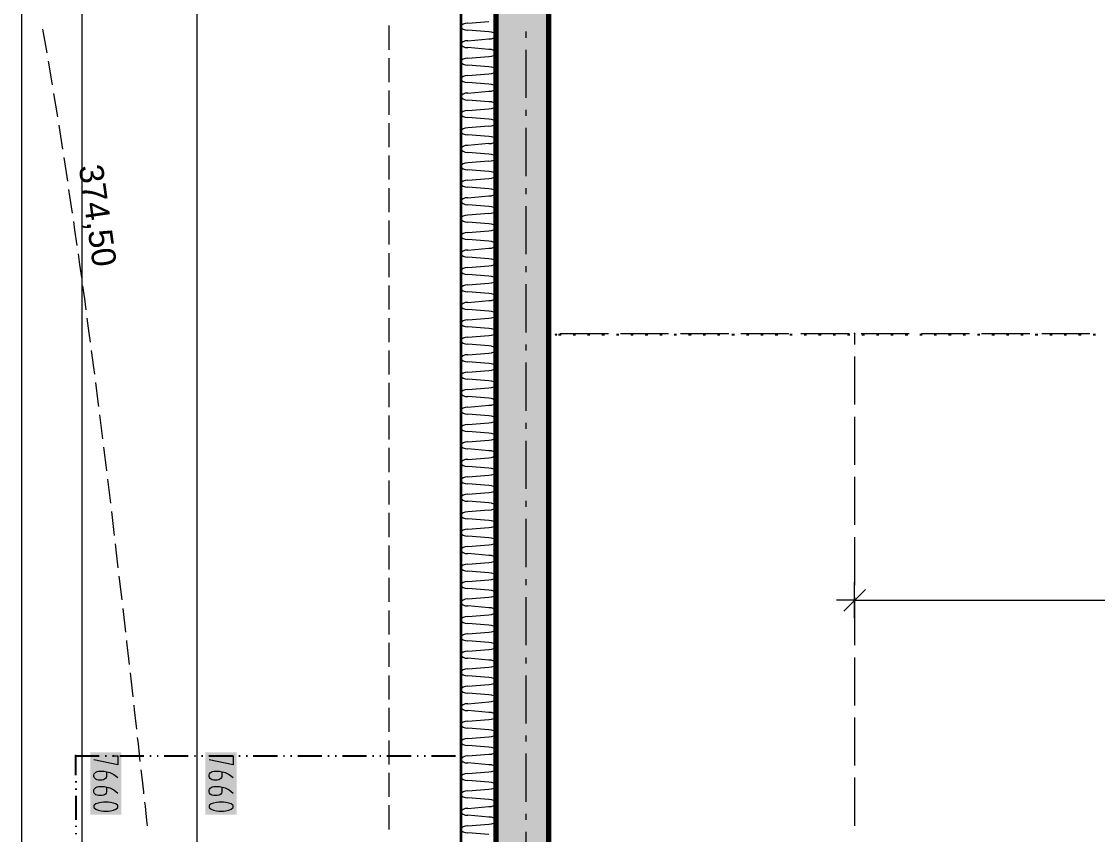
# Model space of a CAD drawing. Header units: millimetres. Extents: x 0 to 594, y 0 to 420.
# Drawn here: x 83.4 to 118.6, y 187.51 to 214.11 of the extents above; entities that cross this region are included whole.
import ezdxf

# ---------------------------------------------------------------- set-up
doc = ezdxf.new("R2010")
doc.units = ezdxf.units.MM
doc.header["$LTSCALE"] = 8
for name, color, linetype in [('PDF_CTU', 7, 'Continuous'), ('PDF_Dokresleni nad rovinou rezu', 7, 'Continuous'), ('PDF_Dopravni znaceni', 7, 'Continuous'), ('PDF_Koty delkove', 7, 'Continuous'), ('PDF_Obecne 0.18', 7, 'Continuous'), ('PDF_Osy hlavni', 7, 'Continuous'), ('PDF_Steny obvodove nosne', 7, 'Continuous'), ('PDF_Text', 7, 'Continuous'), ('PDF_Zatepleni', 7, 'Continuous')]:
    doc.layers.add(name, color=color, linetype=linetype)
doc.styles.add('PDF Arial', font='arial.ttf')

msp = doc.modelspace()

# ---------------------------------------------------------------- linework, layer by layer
at = {"layer": 'PDF_CTU', "lineweight": 9}
for points in [[(84.236, 213.085), (84.102, 213.861)], [(95.414, 213.977), (95.414, 213.189)], [(84.413, 212.037), (84.283, 212.813)], [(95.414, 212.914), (95.414, 212.126)], [(84.585, 210.988), (84.46, 211.756)], [(95.414, 211.851), (95.414, 211.063)], [(84.751, 209.938), (84.641, 210.639), (84.629, 210.716)], [(95.414, 210.788), (95.414, 210)], [(84.913, 208.887), (84.816, 209.521), (84.794, 209.666)], [(95.414, 209.725), (95.414, 208.937)], [(85.07, 207.836), (84.986, 208.401), (84.954, 208.615)], [(95.414, 208.662), (95.414, 207.874)], [(85.222, 206.784), (85.151, 207.28), (85.11, 207.563)], [(95.414, 207.599), (95.414, 206.811)], [(85.371, 205.731), (85.312, 206.158), (85.261, 206.511)], [(95.414, 206.536), (95.414, 205.748)], [(85.516, 204.678), (85.468, 205.036), (85.409, 205.458)], [(95.414, 205.473), (95.414, 204.685)], [(85.657, 203.625), (85.619, 203.912), (85.553, 204.405)], [(95.414, 204.41), (95.414, 203.622)], [(85.795, 202.571), (85.767, 202.789), (85.693, 203.352)], [(95.414, 203.347), (95.414, 202.559)], [(85.93, 201.516), (85.911, 201.665), (85.83, 202.297)], [(95.414, 202.284), (95.414, 201.496)], [(86.062, 200.462), (86.053, 200.542), (85.964, 201.243)], [(95.414, 201.221), (95.414, 200.433)], [(86.192, 199.407), (86.191, 199.419), (86.096, 200.188)], [(95.414, 200.158), (95.414, 199.37)], [(86.319, 198.351), (86.225, 199.133)], [(95.414, 199.095), (95.414, 198.307)], [(86.445, 197.296), (86.352, 198.078)], [(95.414, 198.032), (95.414, 197.244)], [(86.568, 196.24), (86.477, 197.022)], [(95.414, 196.969), (95.414, 196.181)], [(86.69, 195.184), (86.6, 195.966)], [(95.414, 195.906), (95.414, 195.118)], [(86.811, 194.128), (86.722, 194.91)], [(95.414, 194.843), (95.414, 194.055)], [(86.931, 193.072), (86.846, 193.819), (86.842, 193.854)], [(95.414, 193.78), (95.414, 192.992)], [(87.05, 192.015), (86.973, 192.704), (86.962, 192.798)], [(95.414, 192.717), (95.414, 191.929)], [(87.169, 190.959), (87.098, 191.59), (87.081, 191.742)], [(95.414, 191.654), (95.414, 190.866)], [(87.287, 189.903), (87.223, 190.479), (87.2, 190.685)], [(95.414, 190.591), (95.414, 189.803)], [(87.406, 188.846), (87.399, 188.902), (87.347, 189.371), (87.318, 189.629)], [(95.414, 189.528), (95.414, 188.74)], [(87.524, 187.79), (87.504, 187.966), (87.452, 188.434), (87.436, 188.572)], [(95.414, 188.465), (95.414, 187.677)]]:
    msp.add_lwpolyline(points, dxfattribs=at)
at = {"layer": 'PDF_Dokresleni nad rovinou rezu', "lineweight": 25}
for points in [[(85.178, 189.449), (85.178, 190.088), (85.945, 190.088)], [(86.142, 190.088), (86.181, 190.088)], [(86.378, 190.088), (86.417, 190.088)], [(86.614, 190.088), (87.402, 190.088)], [(87.599, 190.088), (87.638, 190.088)], [(87.835, 190.088), (87.874, 190.088)], [(88.071, 190.088), (88.858, 190.088)], [(89.055, 190.088), (89.095, 190.088)], [(89.291, 190.088), (89.331, 190.088)], [(89.528, 190.088), (90.315, 190.088)], [(90.512, 190.088), (90.551, 190.088)], [(90.748, 190.088), (90.788, 190.088)], [(90.984, 190.088), (91.772, 190.088)], [(91.969, 190.088), (92.008, 190.088)], [(92.205, 190.088), (92.244, 190.088)], [(92.441, 190.088), (93.228, 190.088)], [(93.425, 190.088), (93.465, 190.088)], [(93.662, 190.088), (93.701, 190.088)], [(93.898, 190.088), (94.685, 190.088)], [(94.882, 190.088), (94.921, 190.088)], [(95.118, 190.088), (95.158, 190.088)], [(95.354, 190.088), (96.142, 190.088)], [(96.339, 190.088), (96.378, 190.088)], [(96.575, 190.088), (96.614, 190.088)], [(96.811, 190.088), (97.599, 190.088)], [(85.178, 189.252), (85.178, 189.213)], [(85.178, 189.016), (85.178, 188.977)], [(85.178, 188.78), (85.178, 187.992)], [(85.178, 187.795), (85.178, 187.756)], [(85.178, 187.559), (85.178, 187.52)]]:
    msp.add_lwpolyline(points, dxfattribs=at)
at = {"layer": 'PDF_Dokresleni nad rovinou rezu', "lineweight": 25, "transparency": 33554559}
for points in [[(85.128, 190.088), (85.178, 190.138), (85.178, 190.039), (85.227, 190.088)], [(85.178, 190.138), (85.227, 190.088), (85.128, 190.088), (85.178, 190.039)], [(97.727, 190.088), (97.776, 190.138), (97.776, 190.039), (97.825, 190.088)]]:
    msp.add_solid(points, dxfattribs=at)
at = {"layer": 'PDF_Dopravni znaceni', "lineweight": 18}
for points in [[(101.024, 203.906), (102.599, 203.906)], [(102.992, 203.906), (104.567, 203.906)], [(104.961, 203.906), (106.536, 203.906)], [(106.929, 203.906), (108.504, 203.906)], [(108.898, 203.906), (110.473, 203.906)], [(110.65, 203.906), (110.65, 203.543)], [(110.866, 203.906), (112.441, 203.906)], [(112.835, 203.906), (114.41, 203.906)], [(114.803, 203.906), (116.378, 203.906)], [(116.772, 203.906), (118.347, 203.906)], [(110.65, 203.15), (110.65, 201.575)], [(110.65, 201.181), (110.65, 199.606)], [(110.65, 199.213), (110.65, 197.638)], [(110.65, 197.244), (110.65, 195.669)], [(110.65, 195.276), (110.65, 193.701)], [(110.65, 193.307), (110.65, 191.732)], [(110.65, 191.339), (110.65, 189.764)], [(110.65, 189.37), (110.65, 187.795)]]:
    msp.add_lwpolyline(points, dxfattribs=at)
at = {"layer": 'PDF_Dopravni znaceni', "lineweight": 18, "transparency": 33554559}
for points in [[(100.615, 203.906), (100.65, 203.941), (100.65, 203.87), (100.685, 203.906)], [(110.615, 203.906), (110.65, 203.941), (110.65, 203.87), (110.685, 203.906)], [(110.65, 203.941), (110.685, 203.906), (110.615, 203.906), (110.65, 203.87)], [(110.615, 203.906), (110.65, 203.941), (110.65, 203.87), (110.685, 203.906)]]:
    msp.add_solid(points, dxfattribs=at)
at = {"layer": 'PDF_Koty delkove', "lineweight": 18}
for points in [[(89.143, 158.433), (89.143, 159.024), (89.143, 219.339), (89.143, 224.575), (89.143, 230.48), (89.143, 235.717), (89.143, 266.898), (89.143, 276.346), (89.143, 278.84), (89.143, 278.94), (89.143, 284.803), (89.143, 289.081), (89.143, 297.567), (89.143, 298.157)], [(83.402, 297.567), (83.402, 231.322), (83.402, 159.024)], [(85.372, 297.567), (85.372, 269.017), (85.372, 235.717), (85.372, 219.339), (85.372, 159.024)], [(110.65, 194.585), (110.65, 195.176), (110.65, 195.766)], [(110.296, 194.822), (111.004, 195.53)], [(110.65, 195.176), (110.059, 195.176)], [(110.65, 195.176), (130.335, 195.176), (151.201, 195.176), (176.004, 195.176), (199.823, 195.176), (201.792, 195.176), (225.611, 195.176), (250.414, 195.176), (275.217, 195.176), (300.02, 195.176), (301.201, 195.176), (320.099, 195.176), (329.548, 195.176), (348.445, 195.176), (350.796, 195.176), (352.764, 195.176), (398.051, 195.176)], [(86.396, 190.084), (86.553, 190.084), (86.553, 189.79), (85.766, 189.957)], [(90.168, 190.084), (90.324, 190.084), (90.324, 189.79), (89.537, 189.957)], [(86.186, 189.559), (86.186, 189.412), (86.173, 189.37), (86.147, 189.338), (86.12, 189.317), (86.081, 189.297), (86.029, 189.286), (85.924, 189.286), (85.871, 189.297), (85.832, 189.317), (85.806, 189.338), (85.779, 189.37), (85.766, 189.412), (85.766, 189.453), (85.779, 189.496)], [(85.779, 189.496), (85.806, 189.527), (85.832, 189.548), (85.871, 189.569), (85.924, 189.58), (86.107, 189.58), (86.291, 189.538), (86.422, 189.475), (86.553, 189.37)], [(89.958, 189.559), (89.958, 189.412), (89.944, 189.37), (89.918, 189.338), (89.891, 189.317), (89.853, 189.297), (89.8, 189.286), (89.695, 189.286), (89.643, 189.297), (89.603, 189.317), (89.577, 189.338), (89.55, 189.37), (89.537, 189.412), (89.537, 189.453), (89.55, 189.496), (89.577, 189.527), (89.603, 189.548), (89.643, 189.569), (89.695, 189.58), (89.879, 189.58), (90.062, 189.538), (90.194, 189.475), (90.324, 189.37)], [(86.186, 189.055), (86.186, 188.908), (86.173, 188.866), (86.147, 188.834), (86.12, 188.813), (86.081, 188.793), (86.029, 188.782), (85.924, 188.782), (85.871, 188.793), (85.832, 188.813), (85.806, 188.834), (85.779, 188.866), (85.766, 188.908), (85.766, 188.95), (85.779, 188.992), (85.806, 189.023), (85.832, 189.044), (85.871, 189.065), (85.924, 189.076), (86.107, 189.076), (86.291, 189.034), (86.422, 188.971), (86.553, 188.866)], [(89.958, 189.055), (89.958, 188.908), (89.944, 188.866), (89.918, 188.834), (89.891, 188.813), (89.853, 188.793), (89.8, 188.782), (89.695, 188.782), (89.643, 188.793), (89.603, 188.813), (89.577, 188.834), (89.55, 188.866), (89.537, 188.908), (89.537, 188.95), (89.55, 188.992), (89.577, 189.023), (89.603, 189.044), (89.643, 189.065), (89.695, 189.076)], [(89.695, 189.076), (89.879, 189.076), (90.062, 189.034), (90.194, 188.971), (90.324, 188.866)], [(86.081, 188.278), (86.239, 188.278), (86.317, 188.289), (86.409, 188.31), (86.488, 188.341), (86.541, 188.383), (86.553, 188.404), (86.553, 188.446), (86.541, 188.467), (86.488, 188.509), (86.409, 188.54), (86.317, 188.562), (86.239, 188.572), (86.081, 188.572), (86.003, 188.562), (85.911, 188.54), (85.832, 188.509), (85.779, 188.467), (85.766, 188.446), (85.766, 188.404), (85.779, 188.383), (85.832, 188.341), (85.911, 188.31), (86.003, 188.289), (86.081, 188.278)]]:
    msp.add_lwpolyline(points, dxfattribs=at)
msp.add_lwpolyline([(89.853, 188.278), (90.01, 188.278), (90.088, 188.289), (90.18, 188.31), (90.259, 188.341), (90.312, 188.383), (90.324, 188.404), (90.324, 188.446), (90.312, 188.467), (90.259, 188.509), (90.18, 188.54), (90.088, 188.562), (90.01, 188.572), (89.853, 188.572), (89.774, 188.562), (89.682, 188.54), (89.603, 188.509), (89.55, 188.467), (89.537, 188.446), (89.537, 188.404), (89.55, 188.383), (89.603, 188.341), (89.682, 188.31), (89.774, 188.289)], close=True, dxfattribs=at)
at = {"layer": 'PDF_Koty delkove', "color": 7, "lineweight": 18, "true_color": 0xffffff, "transparency": 33554559}
for points in [[(85.648, 190.202), (85.648, 188.16), (86.671, 190.202), (86.671, 188.16)], [(89.419, 190.202), (89.419, 188.16), (90.443, 190.202), (90.443, 188.16)]]:
    msp.add_solid(points, dxfattribs=at)
at = {"layer": 'PDF_Obecne 0.18', "lineweight": 25}
for points in [[(100.971, 203.866), (101.05, 203.866)], [(101.443, 203.866), (101.522, 203.866)], [(101.916, 203.866), (101.995, 203.866)], [(102.388, 203.866), (102.467, 203.866)], [(102.861, 203.866), (102.94, 203.866)], [(103.333, 203.866), (103.412, 203.866)], [(103.806, 203.867), (103.884, 203.867)], [(104.278, 203.867), (104.357, 203.867)], [(104.751, 203.867), (104.829, 203.867)], [(105.223, 203.867), (105.302, 203.867)], [(105.695, 203.867), (105.774, 203.867)], [(106.168, 203.867), (106.247, 203.867)], [(106.64, 203.867), (106.719, 203.867)], [(107.113, 203.867), (107.191, 203.867)], [(107.585, 203.867), (107.664, 203.867)], [(108.058, 203.867), (108.136, 203.867)], [(108.53, 203.867), (108.609, 203.867)], [(109.002, 203.867), (109.081, 203.867)], [(109.475, 203.867), (109.554, 203.867)], [(109.947, 203.867), (110.026, 203.867)], [(110.42, 203.867), (110.499, 203.867)], [(110.892, 203.867), (110.971, 203.867)], [(111.365, 203.868), (111.443, 203.868)], [(111.837, 203.868), (111.916, 203.868)], [(112.31, 203.868), (112.388, 203.868)], [(112.782, 203.868), (112.861, 203.868)], [(113.254, 203.868), (113.333, 203.868)], [(113.727, 203.868), (113.806, 203.868)], [(114.199, 203.868), (114.278, 203.868)], [(114.672, 203.868), (114.751, 203.868)], [(115.144, 203.868), (115.223, 203.868)], [(115.617, 203.868), (115.695, 203.868)], [(116.089, 203.868), (116.168, 203.868)], [(116.562, 203.868), (116.64, 203.868)], [(117.034, 203.868), (117.113, 203.868)], [(117.506, 203.868), (117.585, 203.868)], [(117.979, 203.868), (118.058, 203.868)], [(118.451, 203.868), (118.53, 203.868)]]:
    msp.add_lwpolyline(points, dxfattribs=at)
at = {"layer": 'PDF_Obecne 0.18', "lineweight": 25, "transparency": 33554559}
msp.add_solid([(100.837, 203.866), (100.886, 203.915), (100.886, 203.817), (100.935, 203.866)], dxfattribs=at)
at = {"layer": 'PDF_Osy hlavni', "lineweight": 18}
for points in [[(99.902, 213.78), (99.902, 213.583)], [(99.902, 213.189), (99.902, 211.614)], [(99.902, 211.221), (99.902, 211.024)], [(99.902, 210.63), (99.902, 209.055)], [(99.902, 208.662), (99.902, 208.465)], [(99.902, 208.071), (99.902, 206.496)], [(99.902, 206.103), (99.902, 205.906)], [(99.902, 205.512), (99.902, 203.937)], [(99.902, 203.543), (99.902, 203.347)], [(99.902, 202.953), (99.902, 201.378)], [(99.902, 200.984), (99.902, 200.788)], [(99.902, 200.394), (99.902, 198.819)], [(99.902, 198.425), (99.902, 198.229)], [(99.902, 197.835), (99.902, 196.26)], [(99.902, 195.866), (99.902, 195.669)], [(99.902, 195.276), (99.902, 193.701)], [(99.902, 193.307), (99.902, 193.11)], [(99.902, 192.717), (99.902, 191.142)], [(99.902, 190.748), (99.902, 190.551)], [(99.902, 190.158), (99.902, 188.583)], [(99.902, 188.189), (99.902, 187.992)], [(99.902, 187.599), (99.902, 186.024)]]:
    msp.add_lwpolyline(points, dxfattribs=at)
at = {"layer": 'PDF_Steny obvodove nosne', "lineweight": 70}
msp.add_lwpolyline([(99.548, 218.197), (98.918, 218.197), (98.918, 216.465), (98.918, 159.024), (100.65, 159.024), (100.65, 215.795), (100.65, 216.465), (101.28, 216.465)], dxfattribs=at)
at = {"layer": 'PDF_Steny obvodove nosne', "color": 9, "lineweight": 9, "true_color": 0xc0c0c0, "transparency": 33554559}
msp.add_solid([(100.65, 159.024), (100.65, 216.465), (98.918, 159.024), (98.918, 216.465)], dxfattribs=at)
at = {"layer": 'PDF_Zatepleni', "lineweight": 35}
msp.add_lwpolyline([(98.406, 219.339), (97.776, 219.339), (97.776, 218.197), (97.776, 159.024), (98.918, 159.024), (98.918, 216.465), (98.918, 218.197), (99.548, 218.197), (99.548, 219.339)], dxfattribs=at)
at = {"layer": 'PDF_Zatepleni', "lineweight": 9}
for points in [[(98.004, 214.055), (97.917, 214.046), (97.843, 214.022), (97.793, 213.985), (97.776, 213.941)], [(98.004, 214.055), (98.689, 214.112)], [(97.776, 213.941), (97.793, 213.897), (97.843, 213.86), (97.917, 213.835), (98.004, 213.827)], [(98.689, 213.77), (98.004, 213.827)], [(98.689, 213.77), (98.689, 213.77)], [(98.918, 213.668), (98.901, 213.699), (98.852, 213.737), (98.777, 213.762), (98.689, 213.77)], [(98.689, 213.541), (98.777, 213.55), (98.852, 213.574), (98.901, 213.612), (98.918, 213.644)], [(98.004, 213.484), (97.917, 213.476), (97.843, 213.451), (97.793, 213.414), (97.776, 213.37)], [(97.776, 213.37), (97.793, 213.326), (97.843, 213.289), (97.917, 213.265), (98.004, 213.256)], [(98.004, 213.484), (98.689, 213.541)], [(98.689, 213.199), (98.004, 213.256)], [(98.004, 212.913), (98.689, 212.97)], [(98.689, 213.199), (98.689, 213.199)], [(98.918, 213.097), (98.901, 213.129), (98.852, 213.166), (98.777, 213.191), (98.689, 213.199)], [(98.689, 212.97), (98.777, 212.979), (98.852, 213.004), (98.901, 213.041), (98.918, 213.073)], [(98.004, 212.913), (97.917, 212.905), (97.843, 212.88), (97.793, 212.843), (97.776, 212.799)], [(97.776, 212.799), (97.793, 212.756), (97.843, 212.718), (97.917, 212.694), (98.004, 212.685)], [(98.689, 212.629), (98.004, 212.685)], [(98.689, 212.629), (98.689, 212.629)], [(98.918, 212.526), (98.901, 212.558), (98.852, 212.595), (98.777, 212.62), (98.689, 212.629)], [(98.004, 212.343), (97.917, 212.334), (97.843, 212.309), (97.793, 212.272), (97.776, 212.228)], [(97.776, 212.228), (97.793, 212.185), (97.843, 212.148), (97.917, 212.123), (98.004, 212.114)], [(98.004, 212.343), (98.689, 212.399)], [(98.689, 212.399), (98.777, 212.408), (98.852, 212.433), (98.901, 212.47)], [(98.901, 212.47), (98.918, 212.502)], [(98.689, 212.058), (98.004, 212.114)], [(98.689, 212.058), (98.689, 212.058)], [(98.777, 212.049), (98.689, 212.058)], [(98.689, 211.828), (98.777, 211.837), (98.852, 211.862), (98.901, 211.899), (98.918, 211.931)], [(98.918, 211.955), (98.901, 211.987), (98.852, 212.024), (98.777, 212.049)], [(98.004, 211.772), (97.917, 211.763), (97.843, 211.738), (97.793, 211.701), (97.776, 211.657)], [(97.776, 211.657), (97.793, 211.614), (97.843, 211.577), (97.917, 211.552), (98.004, 211.543)], [(98.004, 211.772), (98.689, 211.828)], [(98.689, 211.487), (98.004, 211.543)], [(98.004, 211.201), (97.917, 211.192), (97.843, 211.167), (97.793, 211.13), (97.776, 211.087)], [(98.004, 211.201), (98.689, 211.257)], [(98.689, 211.487), (98.689, 211.487)], [(98.918, 211.384), (98.901, 211.416), (98.852, 211.453), (98.777, 211.478), (98.689, 211.487)], [(98.689, 211.257), (98.777, 211.266), (98.852, 211.291), (98.901, 211.328), (98.918, 211.36)], [(97.776, 211.087), (97.793, 211.043), (97.843, 211.006), (97.917, 210.981), (98.004, 210.972)], [(98.689, 210.916), (98.004, 210.972)], [(98.689, 210.916), (98.689, 210.916)], [(98.918, 210.813), (98.901, 210.845), (98.852, 210.882), (98.777, 210.907), (98.689, 210.916)], [(98.689, 210.686), (98.004, 210.63), (97.917, 210.621), (97.843, 210.596), (97.793, 210.559), (97.776, 210.516)], [(97.776, 210.516), (97.793, 210.472), (97.843, 210.435), (97.917, 210.41), (98.004, 210.402)], [(98.689, 210.686), (98.777, 210.695), (98.852, 210.72), (98.901, 210.757), (98.918, 210.789)], [(98.689, 210.116), (98.004, 210.059), (97.917, 210.05), (97.843, 210.026), (97.793, 209.989), (97.776, 209.945)], [(98.689, 210.345), (98.004, 210.402)], [(98.689, 210.345), (98.689, 210.345)], [(98.918, 210.242), (98.901, 210.274), (98.852, 210.311), (98.777, 210.336), (98.689, 210.345)], [(98.689, 210.116), (98.777, 210.124), (98.852, 210.149), (98.901, 210.186), (98.918, 210.218)], [(97.776, 209.945), (97.793, 209.901), (97.843, 209.864), (97.917, 209.839), (98.004, 209.831)], [(98.689, 209.774), (98.004, 209.831)], [(98.689, 209.774), (98.689, 209.774)], [(98.918, 209.671), (98.901, 209.703), (98.852, 209.741), (98.777, 209.765), (98.689, 209.774)], [(98.689, 209.545), (98.004, 209.488), (97.917, 209.48), (97.843, 209.455), (97.793, 209.418), (97.776, 209.374)], [(98.689, 209.545), (98.777, 209.553), (98.852, 209.578), (98.901, 209.616), (98.918, 209.647)], [(97.776, 209.374), (97.793, 209.33), (97.843, 209.293), (97.917, 209.269), (98.004, 209.26)], [(98.689, 209.203), (98.004, 209.26)], [(98.689, 209.203), (98.689, 209.203)], [(98.918, 209.101), (98.901, 209.133), (98.852, 209.17), (98.777, 209.195), (98.689, 209.203)], [(98.689, 208.974), (98.777, 208.983), (98.852, 209.007), (98.901, 209.045), (98.918, 209.077)], [(98.004, 208.917), (97.917, 208.909), (97.843, 208.884), (97.793, 208.847), (97.776, 208.803)], [(97.776, 208.803), (97.793, 208.759), (97.843, 208.722), (97.917, 208.698), (98.004, 208.689)], [(98.004, 208.917), (98.689, 208.974)], [(98.689, 208.632), (98.004, 208.689)], [(98.004, 208.346), (98.689, 208.403)], [(98.689, 208.632), (98.689, 208.632)], [(98.918, 208.53), (98.901, 208.562), (98.852, 208.599), (98.777, 208.624), (98.689, 208.632)], [(98.689, 208.403), (98.777, 208.412), (98.852, 208.437), (98.901, 208.474), (98.918, 208.506)], [(98.004, 208.346), (97.917, 208.338), (97.843, 208.313), (97.793, 208.276), (97.776, 208.232)], [(97.776, 208.232), (97.793, 208.189), (97.843, 208.152), (97.917, 208.127), (98.004, 208.118)], [(98.689, 208.062), (98.004, 208.118)], [(98.689, 208.062), (98.689, 208.062)], [(98.918, 207.959), (98.901, 207.991), (98.852, 208.028), (98.777, 208.053), (98.689, 208.062)], [(98.689, 207.832), (98.004, 207.776), (97.917, 207.767), (97.843, 207.742), (97.793, 207.705), (97.776, 207.661)], [(97.776, 207.661), (97.793, 207.618), (97.843, 207.581), (97.917, 207.556), (98.004, 207.547)], [(98.689, 207.832), (98.777, 207.841), (98.852, 207.866), (98.901, 207.903), (98.918, 207.935)], [(98.689, 207.491), (98.004, 207.547)], [(98.689, 207.491), (98.689, 207.491)], [(98.918, 207.388), (98.901, 207.42), (98.852, 207.457), (98.777, 207.482), (98.689, 207.491)], [(98.689, 207.261), (98.777, 207.27), (98.852, 207.295), (98.901, 207.332), (98.918, 207.364)], [(98.004, 207.205), (97.917, 207.196), (97.843, 207.171), (97.793, 207.134), (97.776, 207.091)], [(97.776, 207.091), (97.793, 207.047)], [(97.793, 207.047), (97.843, 207.01), (97.917, 206.985), (98.004, 206.976)], [(98.004, 207.205), (98.689, 207.261)], [(98.689, 206.92), (98.004, 206.976)], [(98.004, 206.634), (97.917, 206.625), (97.843, 206.6), (97.793, 206.563), (97.776, 206.52)], [(98.004, 206.634), (98.689, 206.69)], [(98.689, 206.92), (98.689, 206.92)], [(98.918, 206.817), (98.901, 206.849), (98.852, 206.886), (98.777, 206.911), (98.689, 206.92)], [(98.689, 206.69), (98.777, 206.699), (98.852, 206.724), (98.901, 206.761), (98.918, 206.793)], [(97.776, 206.52), (97.793, 206.476), (97.843, 206.439), (97.917, 206.414), (98.004, 206.406)], [(98.689, 206.349), (98.004, 206.406)], [(98.689, 206.349), (98.689, 206.349)], [(98.918, 206.246), (98.901, 206.278), (98.852, 206.315), (98.777, 206.34), (98.689, 206.349)], [(98.004, 206.063), (97.917, 206.054), (97.843, 206.03), (97.793, 205.993), (97.776, 205.949)], [(97.776, 205.949), (97.793, 205.905), (97.843, 205.868), (97.917, 205.843), (98.004, 205.835)], [(98.004, 206.063), (98.689, 206.12)], [(98.689, 206.12), (98.777, 206.128), (98.852, 206.153), (98.901, 206.19), (98.918, 206.222)], [(98.918, 205.675), (98.901, 205.707), (98.852, 205.745), (98.777, 205.769), (98.689, 205.778), (98.004, 205.835)], [(98.004, 205.492), (98.689, 205.549)], [(98.689, 205.778), (98.689, 205.778)], [(98.689, 205.549), (98.777, 205.557)], [(98.777, 205.557), (98.852, 205.582), (98.901, 205.619), (98.918, 205.651)], [(98.004, 205.492), (97.917, 205.483), (97.843, 205.459), (97.793, 205.422), (97.776, 205.378)], [(97.776, 205.378), (97.793, 205.334), (97.843, 205.297), (97.917, 205.272), (98.004, 205.264)], [(98.901, 205.136), (98.852, 205.174), (98.777, 205.199), (98.689, 205.207), (98.004, 205.264)], [(98.689, 205.207), (98.689, 205.207)], [(98.004, 204.921), (97.917, 204.913), (97.843, 204.888), (97.793, 204.851), (97.776, 204.807)], [(98.004, 204.921), (98.689, 204.978)], [(98.689, 204.978), (98.777, 204.987), (98.852, 205.011), (98.901, 205.049), (98.918, 205.081)], [(98.918, 205.105), (98.901, 205.136)], [(97.776, 204.807), (97.793, 204.763), (97.843, 204.726), (97.917, 204.702), (98.004, 204.693)], [(98.689, 204.636), (98.004, 204.693)], [(98.689, 204.636), (98.689, 204.636)], [(98.918, 204.534), (98.901, 204.566), (98.852, 204.603), (98.777, 204.628), (98.689, 204.636)], [(98.689, 204.407), (98.777, 204.416), (98.852, 204.441), (98.901, 204.478), (98.918, 204.51)], [(98.004, 204.35), (97.917, 204.342), (97.843, 204.317), (97.793, 204.28), (97.776, 204.236)], [(97.776, 204.236), (97.793, 204.193), (97.843, 204.156), (97.917, 204.131), (98.004, 204.122)], [(98.004, 204.35), (98.689, 204.407)], [(98.004, 203.78), (97.917, 203.771), (97.843, 203.746), (97.793, 203.709), (97.776, 203.665)], [(98.689, 204.066), (98.004, 204.122)], [(98.004, 203.78), (98.689, 203.836)], [(98.689, 204.066), (98.689, 204.066)], [(98.918, 203.963), (98.901, 203.995), (98.852, 204.032), (98.777, 204.057), (98.689, 204.066)], [(98.689, 203.836), (98.777, 203.845), (98.852, 203.87), (98.901, 203.907), (98.918, 203.939)], [(97.776, 203.665), (97.793, 203.622), (97.843, 203.585), (97.917, 203.56), (98.004, 203.551)], [(98.689, 203.495), (98.004, 203.551)], [(98.689, 203.495), (98.689, 203.495)], [(98.918, 203.392), (98.901, 203.424), (98.852, 203.461), (98.777, 203.486), (98.689, 203.495)], [(98.004, 203.209), (97.917, 203.2), (97.843, 203.175), (97.793, 203.138), (97.776, 203.094)], [(97.776, 203.094), (97.793, 203.051), (97.843, 203.014), (97.917, 202.989), (98.004, 202.98)], [(98.004, 203.209), (98.689, 203.265)], [(98.689, 203.265), (98.777, 203.274), (98.852, 203.299), (98.901, 203.336), (98.918, 203.368)], [(98.689, 202.924), (98.004, 202.98)], [(98.689, 202.924), (98.689, 202.924)], [(98.918, 202.821), (98.901, 202.853), (98.852, 202.89), (98.777, 202.915), (98.689, 202.924)], [(98.689, 202.694), (98.777, 202.703), (98.852, 202.728), (98.901, 202.765), (98.918, 202.797)], [(98.004, 202.638), (97.917, 202.629), (97.843, 202.604), (97.793, 202.567), (97.776, 202.524)], [(97.776, 202.524), (97.793, 202.48), (97.843, 202.443), (97.917, 202.418), (98.004, 202.409)], [(98.004, 202.638), (98.689, 202.694)], [(98.689, 202.353), (98.004, 202.409)], [(98.004, 202.067), (97.917, 202.058), (97.843, 202.034), (97.793, 201.996), (97.776, 201.953)], [(98.004, 202.067), (98.689, 202.123)], [(98.689, 202.353), (98.689, 202.353)], [(98.918, 202.25), (98.901, 202.282), (98.852, 202.319), (98.777, 202.344), (98.689, 202.353)], [(98.689, 202.123), (98.777, 202.132), (98.852, 202.157), (98.901, 202.194), (98.918, 202.226)], [(97.776, 201.953), (97.793, 201.909), (97.843, 201.872), (97.917, 201.847), (98.004, 201.839)], [(98.689, 201.782), (98.004, 201.839)], [(98.689, 201.782), (98.689, 201.782)], [(98.918, 201.679), (98.901, 201.711), (98.852, 201.748), (98.777, 201.773), (98.689, 201.782)], [(98.004, 201.496), (97.917, 201.487), (97.843, 201.463), (97.793, 201.426), (97.776, 201.382)], [(97.776, 201.382), (97.793, 201.338), (97.843, 201.301), (97.917, 201.276), (98.004, 201.268)], [(98.004, 201.496), (98.689, 201.553)], [(98.689, 201.553), (98.777, 201.561), (98.852, 201.586), (98.901, 201.623), (98.918, 201.655)], [(98.689, 201.211), (98.004, 201.268)], [(98.004, 200.925), (98.689, 200.982)], [(98.689, 201.211), (98.689, 201.211)], [(98.918, 201.108), (98.901, 201.14), (98.852, 201.178), (98.777, 201.202), (98.689, 201.211)], [(98.689, 200.982), (98.777, 200.99), (98.852, 201.015), (98.901, 201.053), (98.918, 201.084)], [(98.004, 200.925), (97.917, 200.917), (97.843, 200.892), (97.793, 200.855), (97.776, 200.811)], [(97.776, 200.811), (97.793, 200.767), (97.843, 200.73), (97.917, 200.706), (98.004, 200.697)], [(98.689, 200.64), (98.004, 200.697)], [(98.689, 200.64), (98.689, 200.64)], [(98.918, 200.538), (98.901, 200.57), (98.852, 200.607), (98.777, 200.632), (98.689, 200.64)], [(98.004, 200.354), (97.917, 200.346), (97.843, 200.321), (97.793, 200.284), (97.776, 200.24)], [(98.004, 200.354), (98.689, 200.411)], [(98.689, 200.411), (98.777, 200.42), (98.852, 200.444), (98.901, 200.482), (98.918, 200.514)], [(97.776, 200.24), (97.793, 200.196), (97.843, 200.159), (97.917, 200.135), (98.004, 200.126)], [(98.689, 200.069), (98.004, 200.126)], [(98.689, 200.069), (98.689, 200.069)], [(98.918, 199.967), (98.901, 199.999), (98.852, 200.036), (98.777, 200.061), (98.689, 200.069)], [(98.689, 199.84), (98.777, 199.849), (98.852, 199.874), (98.901, 199.911), (98.918, 199.943)], [(98.004, 199.783), (97.917, 199.775), (97.843, 199.75), (97.793, 199.713), (97.776, 199.669)], [(97.776, 199.669), (97.793, 199.626), (97.843, 199.589), (97.917, 199.564)], [(97.917, 199.564), (98.004, 199.555)], [(98.004, 199.783), (98.689, 199.84)], [(98.689, 199.499), (98.004, 199.555)], [(98.004, 199.213), (97.917, 199.204), (97.843, 199.179), (97.793, 199.142), (97.776, 199.098)], [(98.004, 199.213), (98.689, 199.269)], [(98.689, 199.499), (98.689, 199.499)], [(98.918, 199.396), (98.901, 199.428), (98.852, 199.465), (98.777, 199.49), (98.689, 199.499)], [(98.689, 199.269), (98.777, 199.278), (98.852, 199.303), (98.901, 199.34), (98.918, 199.372)], [(97.776, 199.098), (97.793, 199.055), (97.843, 199.018), (97.917, 198.993), (98.004, 198.984)], [(98.689, 198.928), (98.004, 198.984)], [(98.689, 198.928), (98.689, 198.928)], [(98.918, 198.825), (98.901, 198.857), (98.852, 198.894), (98.777, 198.919), (98.689, 198.928)], [(98.004, 198.642), (97.917, 198.633), (97.843, 198.608), (97.793, 198.571), (97.776, 198.528)], [(97.776, 198.528), (97.793, 198.484), (97.843, 198.447), (97.917, 198.422), (98.004, 198.413)], [(98.004, 198.642), (98.689, 198.698)], [(98.689, 198.698), (98.777, 198.707), (98.852, 198.732), (98.901, 198.769), (98.918, 198.801)], [(98.689, 198.357), (98.004, 198.413)], [(98.689, 198.357), (98.689, 198.357)], [(98.918, 198.254), (98.901, 198.286), (98.852, 198.323), (98.777, 198.348), (98.689, 198.357)], [(98.689, 198.127), (98.777, 198.136), (98.852, 198.161), (98.901, 198.198)], [(98.901, 198.198), (98.918, 198.23)], [(98.689, 198.127), (98.004, 198.071), (97.917, 198.062), (97.843, 198.037), (97.793, 198), (97.776, 197.957)], [(97.776, 197.957), (97.793, 197.913), (97.843, 197.876), (97.917, 197.851), (98.004, 197.843)], [(98.689, 197.786), (98.004, 197.843)], [(98.004, 197.5), (97.917, 197.491), (97.843, 197.467), (97.793, 197.43), (97.776, 197.386)], [(98.004, 197.5), (98.689, 197.557)], [(98.689, 197.786), (98.689, 197.786)], [(98.777, 197.777), (98.689, 197.786)], [(98.689, 197.557), (98.777, 197.565), (98.852, 197.59), (98.901, 197.627), (98.918, 197.659)], [(98.918, 197.683), (98.901, 197.715), (98.852, 197.752), (98.777, 197.777)], [(97.776, 197.386), (97.793, 197.342), (97.843, 197.305), (97.917, 197.28), (98.004, 197.272)], [(98.918, 197.112), (98.901, 197.144), (98.852, 197.182), (98.777, 197.206), (98.689, 197.215), (98.004, 197.272)], [(98.689, 197.215), (98.689, 197.215)], [(98.689, 196.986), (98.777, 196.994), (98.852, 197.019), (98.901, 197.057), (98.918, 197.088)], [(98.004, 196.929), (97.917, 196.92), (97.843, 196.896), (97.793, 196.859), (97.776, 196.815)], [(97.776, 196.815), (97.793, 196.771), (97.843, 196.734), (97.917, 196.709), (98.004, 196.701)], [(98.004, 196.929), (98.689, 196.986)], [(98.918, 196.542), (98.901, 196.573), (98.852, 196.611), (98.777, 196.636), (98.689, 196.644), (98.004, 196.701)], [(98.004, 196.358), (98.689, 196.415)], [(98.689, 196.644), (98.689, 196.644)], [(98.689, 196.415), (98.777, 196.424), (98.852, 196.448), (98.901, 196.486), (98.918, 196.518)], [(98.004, 196.358), (97.917, 196.35), (97.843, 196.325), (97.793, 196.288), (97.776, 196.244)], [(97.776, 196.244), (97.793, 196.2), (97.843, 196.163), (97.917, 196.139), (98.004, 196.13)], [(98.918, 195.971), (98.901, 196.003), (98.852, 196.04), (98.777, 196.065), (98.689, 196.073), (98.004, 196.13)], [(98.689, 196.073), (98.689, 196.073)], [(98.004, 195.787), (97.917, 195.779), (97.843, 195.754), (97.793, 195.717), (97.776, 195.673)], [(98.004, 195.787), (98.689, 195.844)], [(98.689, 195.844), (98.777, 195.853), (98.852, 195.878), (98.901, 195.915), (98.918, 195.947)], [(97.776, 195.673), (97.793, 195.63), (97.843, 195.593), (97.917, 195.568), (98.004, 195.559)], [(98.918, 195.4), (98.901, 195.432), (98.852, 195.469), (98.777, 195.494), (98.689, 195.503), (98.004, 195.559)], [(98.689, 195.503), (98.689, 195.503)], [(98.689, 195.273), (98.777, 195.282), (98.852, 195.307), (98.901, 195.344), (98.918, 195.376)], [(98.004, 195.217), (97.917, 195.208), (97.843, 195.183), (97.793, 195.146), (97.776, 195.102)], [(97.776, 195.102), (97.793, 195.059), (97.843, 195.022), (97.917, 194.997), (98.004, 194.988)], [(98.004, 195.217), (98.689, 195.273)], [(98.918, 194.829), (98.901, 194.861), (98.852, 194.898), (98.777, 194.923), (98.689, 194.932), (98.004, 194.988)], [(98.004, 194.646), (97.917, 194.637), (97.843, 194.612), (97.793, 194.575), (97.776, 194.532)], [(98.004, 194.646), (98.689, 194.702)], [(98.689, 194.932), (98.689, 194.932)], [(98.689, 194.702), (98.777, 194.711), (98.852, 194.736), (98.901, 194.773), (98.918, 194.805)], [(97.776, 194.532), (97.793, 194.488), (97.843, 194.451), (97.917, 194.426), (98.004, 194.417)], [(98.918, 194.258), (98.901, 194.29), (98.852, 194.327), (98.777, 194.352), (98.689, 194.361), (98.004, 194.417)], [(98.689, 194.361), (98.689, 194.361)], [(98.004, 194.075), (97.917, 194.066), (97.843, 194.041), (97.793, 194.004), (97.776, 193.961)], [(97.776, 193.961), (97.793, 193.917), (97.843, 193.88), (97.917, 193.855), (98.004, 193.846)], [(98.004, 194.075), (98.689, 194.131)], [(98.689, 194.131), (98.777, 194.14), (98.852, 194.165), (98.901, 194.202), (98.918, 194.234)], [(98.918, 193.687), (98.901, 193.719), (98.852, 193.756), (98.777, 193.781), (98.689, 193.79), (98.004, 193.846)], [(98.689, 193.79), (98.689, 193.79)], [(98.689, 193.56), (98.777, 193.569), (98.852, 193.594), (98.901, 193.631), (98.918, 193.663)], [(97.917, 193.495), (97.843, 193.471), (97.793, 193.433), (97.776, 193.39)], [(97.776, 193.39), (97.793, 193.346), (97.843, 193.309), (97.917, 193.284), (98.004, 193.276)], [(98.004, 193.504), (97.917, 193.495)], [(98.004, 193.504), (98.689, 193.56)], [(98.918, 193.116), (98.901, 193.148), (98.852, 193.185), (98.777, 193.21), (98.689, 193.219), (98.004, 193.276)], [(98.689, 193.219), (98.689, 193.219)], [(98.004, 192.933), (97.917, 192.924), (97.843, 192.9), (97.793, 192.863), (97.776, 192.819)], [(98.004, 192.933), (98.689, 192.99)], [(98.689, 192.99), (98.777, 192.998), (98.852, 193.023), (98.901, 193.06), (98.918, 193.092)], [(97.776, 192.819), (97.793, 192.775)], [(97.793, 192.775), (97.843, 192.738), (97.917, 192.713), (98.004, 192.705)], [(98.918, 192.545), (98.901, 192.577), (98.852, 192.615), (98.777, 192.639), (98.689, 192.648), (98.004, 192.705)], [(98.689, 192.648), (98.689, 192.648)], [(98.689, 192.419), (98.777, 192.427), (98.852, 192.452), (98.901, 192.49), (98.918, 192.521)], [(98.004, 192.362), (97.917, 192.354), (97.843, 192.329), (97.793, 192.292), (97.776, 192.248)], [(97.776, 192.248), (97.793, 192.204), (97.843, 192.167), (97.917, 192.143), (98.004, 192.134)], [(98.004, 192.362), (98.689, 192.419)], [(98.918, 191.975), (98.901, 192.007), (98.852, 192.044), (98.777, 192.069), (98.689, 192.077), (98.004, 192.134)], [(98.004, 191.791), (98.689, 191.848)], [(98.689, 192.077), (98.689, 192.077)], [(98.689, 191.848), (98.777, 191.857), (98.852, 191.881), (98.901, 191.919), (98.918, 191.951)], [(98.004, 191.791), (97.917, 191.783), (97.843, 191.758), (97.793, 191.721), (97.776, 191.677), (97.793, 191.634), (97.843, 191.596), (97.917, 191.572), (98.004, 191.563)], [(98.918, 191.404), (98.901, 191.436), (98.852, 191.473), (98.777, 191.498), (98.689, 191.507), (98.004, 191.563)], [(98.689, 191.507), (98.689, 191.507)], [(98.004, 191.22), (97.917, 191.212), (97.843, 191.187), (97.793, 191.15), (97.776, 191.106), (97.793, 191.063), (97.843, 191.026), (97.917, 191.001), (98.004, 190.992)], [(98.004, 191.22), (98.689, 191.277)], [(98.689, 191.277), (98.777, 191.286)], [(98.777, 191.286), (98.852, 191.311), (98.901, 191.348), (98.918, 191.38)], [(98.901, 190.865), (98.852, 190.902), (98.777, 190.927), (98.689, 190.936), (98.004, 190.992)], [(98.689, 190.936), (98.689, 190.936)], [(98.689, 190.706), (98.777, 190.715), (98.852, 190.74), (98.901, 190.777), (98.918, 190.809)], [(98.918, 190.833), (98.901, 190.865)], [(98.004, 190.65), (97.917, 190.641), (97.843, 190.616), (97.793, 190.579), (97.776, 190.535)], [(97.776, 190.535), (97.793, 190.492), (97.843, 190.455), (97.917, 190.43), (98.004, 190.421)], [(98.004, 190.65), (98.689, 190.706)], [(98.689, 190.365), (98.004, 190.421)], [(98.004, 190.079), (97.917, 190.07), (97.843, 190.045), (97.793, 190.008), (97.776, 189.965)], [(98.004, 190.079), (98.689, 190.135)], [(98.689, 190.365), (98.689, 190.365)], [(98.918, 190.262), (98.901, 190.294), (98.852, 190.331), (98.777, 190.356), (98.689, 190.365)], [(98.689, 190.135), (98.777, 190.144), (98.852, 190.169), (98.901, 190.206), (98.918, 190.238)], [(97.776, 189.965), (97.793, 189.921), (97.843, 189.884), (97.917, 189.859), (98.004, 189.85)], [(98.689, 189.794), (98.004, 189.85)], [(98.689, 189.794), (98.689, 189.794)], [(98.918, 189.691), (98.901, 189.723), (98.852, 189.76), (98.777, 189.785), (98.689, 189.794)], [(98.004, 189.508), (97.917, 189.499), (97.843, 189.474), (97.793, 189.437), (97.776, 189.394)], [(97.776, 189.394), (97.793, 189.35), (97.843, 189.313), (97.917, 189.288), (98.004, 189.28)], [(98.004, 189.508), (98.689, 189.564)], [(98.689, 189.564), (98.777, 189.573), (98.852, 189.598), (98.901, 189.635), (98.918, 189.667)], [(98.689, 189.223), (98.004, 189.28)], [(98.004, 188.937), (98.689, 188.994)], [(98.689, 189.223), (98.689, 189.223)], [(98.918, 189.12), (98.901, 189.152), (98.852, 189.189), (98.777, 189.214), (98.689, 189.223)], [(98.689, 188.994), (98.777, 189.002), (98.852, 189.027), (98.901, 189.064), (98.918, 189.096)], [(98.004, 188.937), (97.917, 188.928), (97.843, 188.904), (97.793, 188.867), (97.776, 188.823)], [(97.776, 188.823), (97.793, 188.779), (97.843, 188.742), (97.917, 188.717), (98.004, 188.709)], [(98.689, 188.652), (98.004, 188.709)], [(98.689, 188.652), (98.689, 188.652)], [(98.918, 188.549), (98.901, 188.581), (98.852, 188.619), (98.777, 188.643), (98.689, 188.652)], [(98.004, 188.366), (97.917, 188.357), (97.843, 188.333), (97.793, 188.296), (97.776, 188.252)], [(98.004, 188.366), (98.689, 188.423)], [(98.689, 188.423), (98.777, 188.431), (98.852, 188.456), (98.901, 188.494), (98.918, 188.525)], [(97.776, 188.252), (97.793, 188.208), (97.843, 188.171), (97.917, 188.147), (98.004, 188.138)], [(98.689, 188.081), (98.004, 188.138)], [(98.689, 188.081), (98.689, 188.081)], [(98.689, 188.081), (98.689, 188.081)], [(98.918, 187.979), (98.901, 188.01), (98.852, 188.048), (98.777, 188.073), (98.689, 188.081)], [(98.689, 187.852), (98.777, 187.861), (98.852, 187.885), (98.901, 187.923), (98.918, 187.955)], [(98.004, 187.795), (97.917, 187.787), (97.843, 187.762), (97.793, 187.725), (97.776, 187.681), (97.776, 187.681)], [(97.776, 187.681), (97.776, 187.681), (97.793, 187.637), (97.843, 187.6), (97.917, 187.576), (98.004, 187.567)], [(98.004, 187.795), (98.689, 187.852)], [(98.689, 187.51), (98.004, 187.567)], [(98.689, 187.51), (98.689, 187.51)]]:
    msp.add_lwpolyline(points, dxfattribs=at)
at = {"layer": 'PDF_Zatepleni', "lineweight": 9, "transparency": 33554559}
for points in [[(98.004, 213.845), (98.022, 213.827), (97.987, 213.827), (98.004, 213.809)], [(98.004, 213.274), (98.022, 213.256), (97.987, 213.256), (98.004, 213.238)], [(98.004, 212.703), (98.022, 212.685), (97.987, 212.685), (98.004, 212.667)], [(98.004, 212.132), (98.022, 212.114), (97.987, 212.114), (98.004, 212.096)], [(98.004, 211.561), (98.022, 211.543), (97.987, 211.543), (98.004, 211.526)], [(98.004, 210.99), (98.022, 210.972), (97.987, 210.972), (98.004, 210.955)], [(98.004, 210.419), (98.022, 210.402), (97.987, 210.402), (98.004, 210.384)], [(98.004, 209.848), (98.022, 209.831), (97.987, 209.831), (98.004, 209.813)], [(98.004, 209.278), (98.022, 209.26), (97.987, 209.26), (98.004, 209.242)], [(98.004, 208.707), (98.022, 208.689), (97.987, 208.689), (98.004, 208.671)], [(98.004, 208.136), (98.022, 208.118), (97.987, 208.118), (98.004, 208.1)], [(98.004, 207.565), (98.022, 207.547), (97.987, 207.547), (98.004, 207.53)], [(98.004, 206.994), (98.022, 206.976), (97.987, 206.976), (98.004, 206.959)], [(98.004, 206.423), (98.022, 206.406), (97.987, 206.406), (98.004, 206.388)], [(98.004, 205.852), (98.022, 205.835), (97.987, 205.835), (98.004, 205.817)], [(98.004, 205.282), (98.022, 205.264), (97.987, 205.264), (98.004, 205.246)], [(98.004, 204.711), (98.022, 204.693), (97.987, 204.693), (98.004, 204.675)], [(98.004, 204.14), (98.022, 204.122), (97.987, 204.122), (98.004, 204.104)], [(98.004, 203.569), (98.022, 203.551), (97.987, 203.551), (98.004, 203.533)], [(98.004, 202.998), (98.022, 202.98), (97.987, 202.98), (98.004, 202.963)], [(98.004, 202.427), (98.022, 202.409), (97.987, 202.409), (98.004, 202.392)], [(98.004, 201.856), (98.022, 201.839), (97.987, 201.839), (98.004, 201.821)], [(98.004, 201.285), (98.022, 201.268), (97.987, 201.268), (98.004, 201.25)], [(98.004, 200.715), (98.022, 200.697), (97.987, 200.697), (98.004, 200.679)], [(98.004, 200.144), (98.022, 200.126), (97.987, 200.126), (98.004, 200.108)], [(98.004, 199.573), (98.022, 199.555), (97.987, 199.555), (98.004, 199.537)], [(98.004, 199.002), (98.022, 198.984), (97.987, 198.984), (98.004, 198.967)], [(98.004, 198.431), (98.022, 198.413), (97.987, 198.413), (98.004, 198.396)], [(98.004, 197.86), (98.022, 197.843), (97.987, 197.843), (98.004, 197.825)], [(98.004, 197.289), (98.022, 197.272), (97.987, 197.272), (98.004, 197.254)], [(98.004, 196.719), (98.022, 196.701), (97.987, 196.701), (98.004, 196.683)], [(98.004, 196.148), (98.022, 196.13), (97.987, 196.13), (98.004, 196.112)], [(98.004, 195.577), (98.022, 195.559), (97.987, 195.559), (98.004, 195.541)], [(98.004, 195.006), (98.022, 194.988), (97.987, 194.988), (98.004, 194.97)], [(98.004, 194.435), (98.022, 194.417), (97.987, 194.417), (98.004, 194.4)], [(98.004, 193.864), (98.022, 193.846), (97.987, 193.846), (98.004, 193.829)], [(98.004, 193.293), (98.022, 193.276), (97.987, 193.276), (98.004, 193.258)], [(98.004, 192.722), (98.022, 192.705), (97.987, 192.705), (98.004, 192.687)], [(98.004, 192.152), (98.022, 192.134), (97.987, 192.134), (98.004, 192.116)], [(98.004, 191.581), (98.022, 191.563), (97.987, 191.563), (98.004, 191.545)], [(98.004, 191.01), (98.022, 190.992), (97.987, 190.992), (98.004, 190.974)], [(98.004, 190.439), (98.022, 190.421), (97.987, 190.421), (98.004, 190.404)], [(98.004, 189.868), (98.022, 189.85), (97.987, 189.85), (98.004, 189.833)], [(98.004, 189.297), (98.022, 189.28), (97.987, 189.28), (98.004, 189.262)], [(98.004, 188.726), (98.022, 188.709), (97.987, 188.709), (98.004, 188.691)], [(98.004, 188.156), (98.022, 188.138), (97.987, 188.138), (98.004, 188.12)], [(98.004, 187.585), (98.022, 187.567), (97.987, 187.567), (98.004, 187.549)]]:
    msp.add_solid(points, dxfattribs=at)

# ---------------------------------------------------------------- texts
at = {"layer": 'PDF_Text', "insert": (85.59, 209.421), "char_height": 0.7875, "attachment_point": 4, "rotation": 278.0219, "style": 'PDF Arial'}
msp.add_mtext('374,50', dxfattribs=at)

doc.saveas('drawing.dxf')
